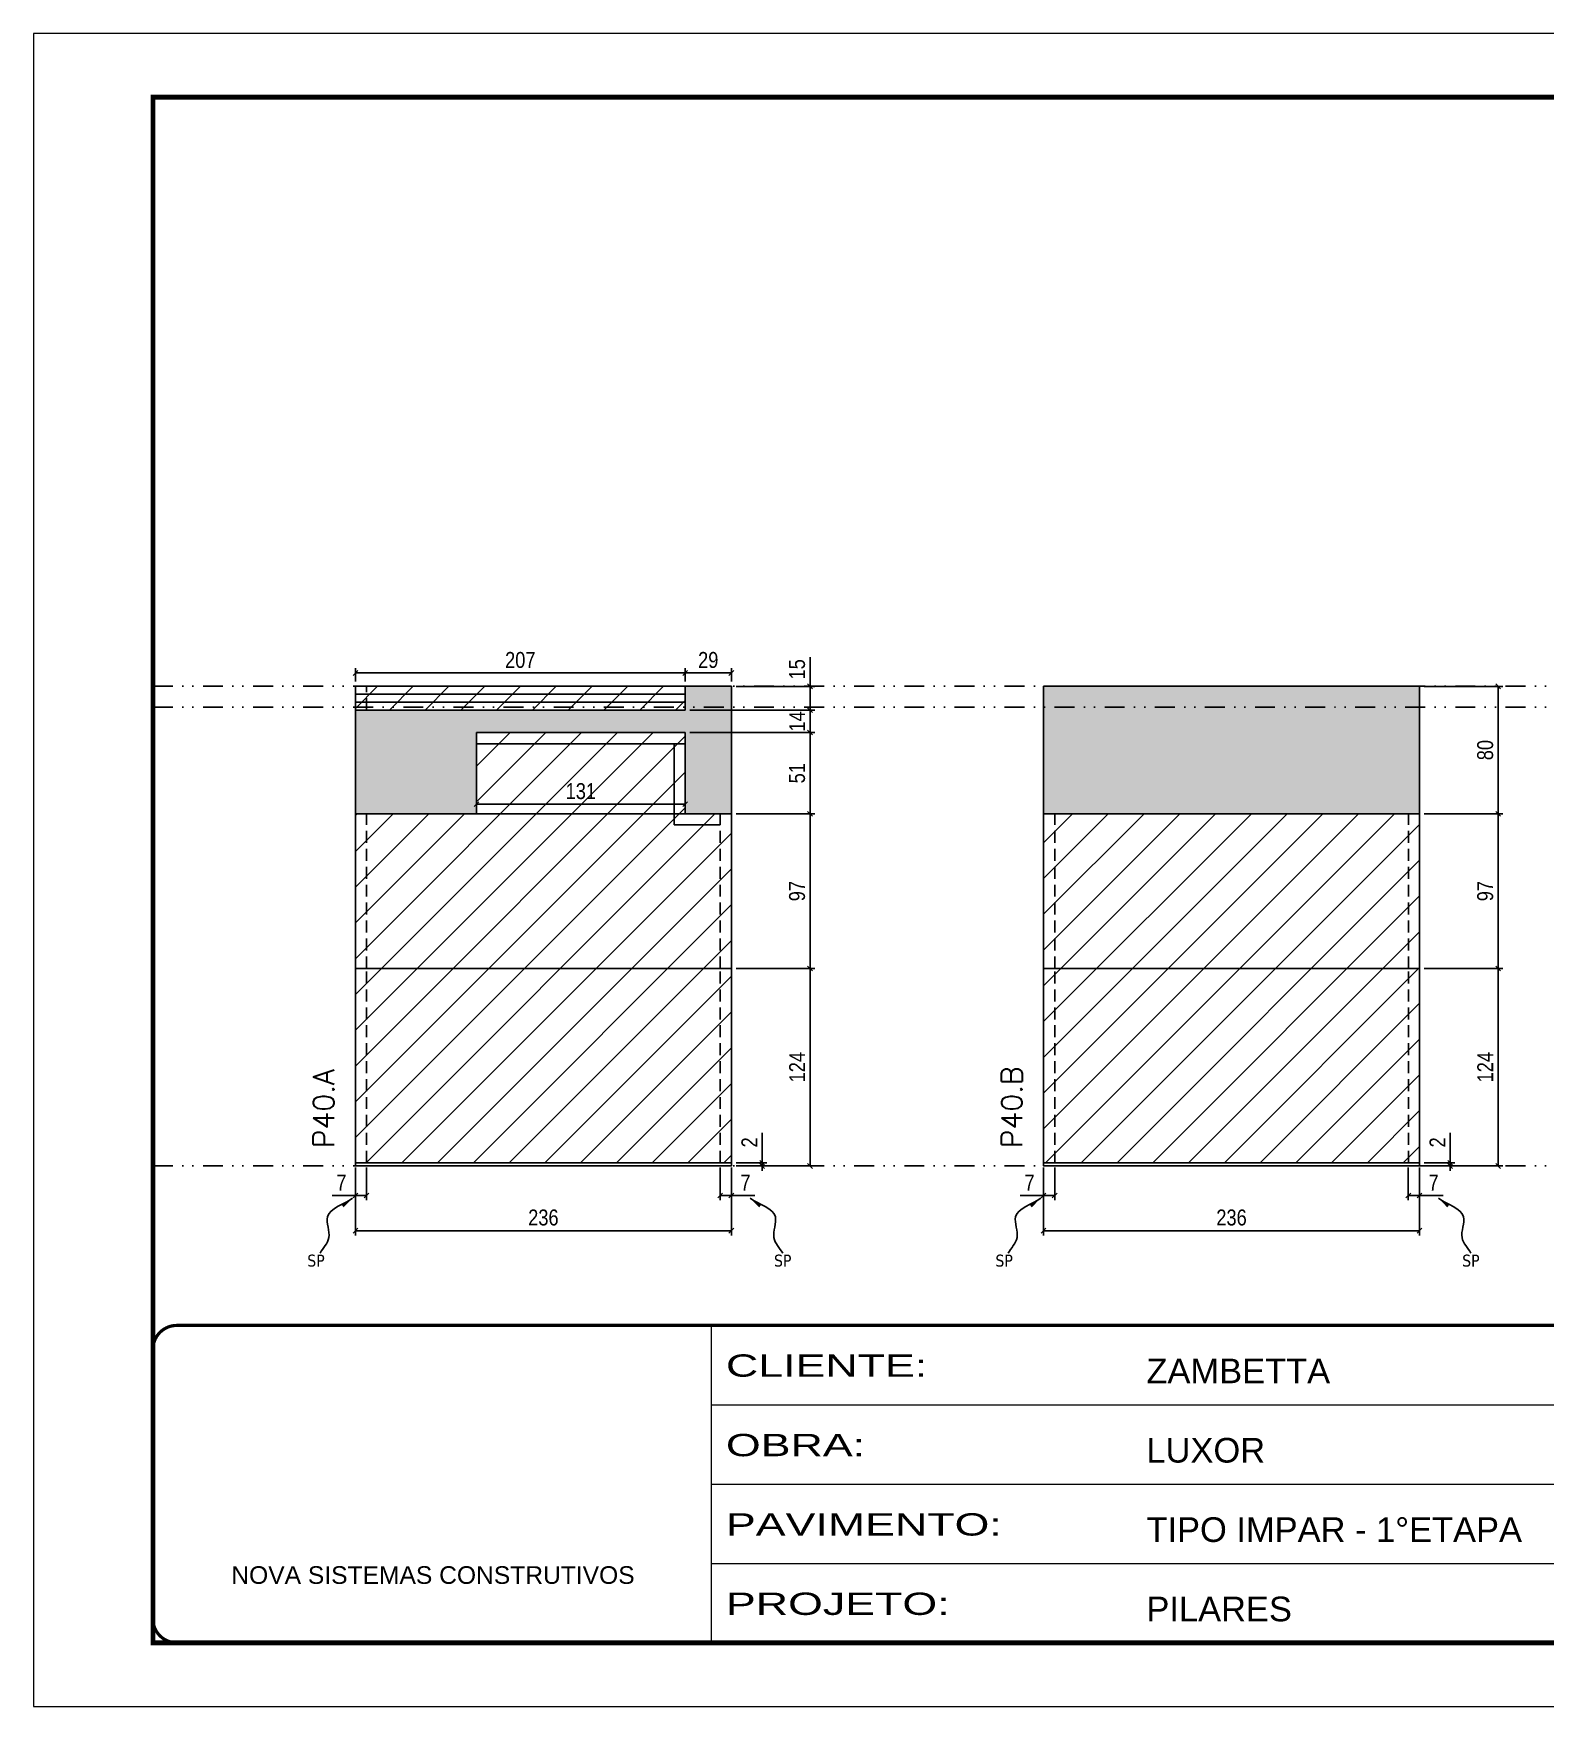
# Model space of a CAD drawing. Extents: x 14400 to 24104, y -21631 to 6985.
# Drawn here: x 19168 to 20118, y -4402 to -3352 of the extents above; entities that cross this region are included whole.
import ezdxf

# ---------------------------------------------------------------- set-up
doc = ezdxf.new("R2010")
doc.units = 0
for name, pattern in [('CONTINUO', [0]), ('DASHED', [0.75, 0.5, -0.25]), ('DIVIDE2', [0.625, 0.25, -0.125, 0, -0.125, 0, -0.125]), ('HIDDEN', [0.375, 0.25, -0.125])]:
    doc.linetypes.add(name, pattern=pattern)
for name, color, linetype in [('COTA', 241, 'Continuous'), ('Nível', 160, 'Continuous'), ('Painéis', 200, 'Continuous'), ('SARR_2.2x7', 40, 'Continuous'), ('Sarrafo de Pressão', 42, 'HIDDEN'), ('texto', 7, 'Continuous')]:
    doc.layers.add(name, color=color, linetype=linetype)
for name, color, linetype, lineweight in [('Folhas', 255, 'Continuous', 9), ('Hachura', 251, 'Continuous', 9), ('SARRAFO DE PRESSAO', 251, 'DASHED', 9), ('Texto Seção', 7, 'Continuous', 15)]:
    doc.layers.add(name, color=color, linetype=linetype, lineweight=lineweight)
doc.styles.add('ARIAL', font='arial.ttf')
doc.styles.add('COTA TECNICA', font='techl___.ttf', dxfattribs={"height": 10})
doc.styles.add('COTA TECNICA-50', font='techl___.ttf', dxfattribs={"height": 10})
doc.styles.add('REGUA-120', font='ROMANS.shx', dxfattribs={"height": 15})
doc.styles.get("Standard").update_dxf_attribs({"font": 'arial.ttf'})
doc.styles.add('Tecnologia', font='')
doc.styles.get('Tecnologia').set_extended_font_data('Forgotten Futurist')
doc.dimstyles.new('COTA PAINEL-50', dxfattribs={"dimtxt": 10, "dimasz": 3, "dimexe": 3, "dimexo": 3, "dimgap": 3, "dimtad": 1, "dimdec": 1, "dimzin": 12, "dimdsep": 46, "dimtxsty": 'COTA TECNICA-50', "dimblk1": 'OBLIQUE', "dimblk2": 'OBLIQUE', "dimsah": 1, "dimcen": 0.9, "dimclrd": 4, "dimclre": 4, "dimclrt": 240, "dimadec": 1, "dimazin": 3, "dimtfac": 1, "dimtdec": 1, "dimtmove": 0, "dimatfit": 3, "dimfxl": 1, "dimtolj": 1, "dimtzin": 12, "dimarcsym": 0})
doc.dimstyles.new('PAINEL', dxfattribs={"dimtxt": 10, "dimasz": 3, "dimexe": 3, "dimexo": 3, "dimgap": 3, "dimtad": 1, "dimdec": 1, "dimzin": 12, "dimdsep": 46, "dimtxsty": 'COTA TECNICA', "dimblk1": 'OBLIQUE', "dimblk2": 'OBLIQUE', "dimsah": 1, "dimcen": 0.9, "dimclrd": 4, "dimclre": 4, "dimclrt": 240, "dimadec": 1, "dimazin": 3, "dimtfac": 1, "dimtdec": 1, "dimtmove": 0, "dimatfit": 3, "dimfxl": 1, "dimtolj": 1, "dimtzin": 12, "dimarcsym": 0})
doc.dimstyles.get("Standard").update_dxf_attribs({"dimtxt": 0.18, "dimasz": 0.18, "dimexe": 0.18, "dimexo": 0.0625, "dimgap": 0.09, "dimtad": 0, "dimtih": 1, "dimtoh": 1, "dimdec": 4, "dimzin": 0, "dimdsep": 46, "dimtxsty": 'Standard', "dimcen": 0.09, "dimadec": 0, "dimazin": 0, "dimtfac": 1, "dimtdec": 4, "dimtofl": 0, "dimtmove": 0, "dimatfit": 3, "dimfxl": 1, "dimtolj": 1, "dimtzin": 0, "dimarcsym": 0})

# ---------------------------------------------------------------- blocks, each defined once
blk = doc.blocks.new('9999999999')
at = {"color": 30, "linetype": 'CONTINUO'}
for p, q in [((98564.6, 34230.2), (98564.6, 34429.4)), ((98564.6, 34379.6), (99584, 34379.6)), ((98564.6, 34329.8), (99488, 34329.8)), ((98564.6, 34280), (99488, 34280))]:
    blk.add_line(p, q, dxfattribs=at)
at = {"color": 30, "linetype": 'CONTINUO', "const_width": 2}
blk.add_lwpolyline([(99584, 34230.2), (99584, 34414.4, 0.414214), (99569, 34429.4), (98229, 34429.4, 0.414214), (98214, 34414.4), (98214, 34245.2, 0.414214), (98229, 34230.2), (99584, 34230.2)], format="xyb", dxfattribs=at)
at = {"layer": 'Folhas'}
blk.add_lwpolyline([(98139, 34190.2), (99624, 34190.2), (99624, 35240.2), (98139, 35240.2)], close=True, dxfattribs=at)
at = {"layer": 'Folhas', "color": 30, "const_width": 3}
blk.add_lwpolyline([(98214, 34230.2), (99584, 34230.2), (99584, 35200.2), (98214, 35200.2)], close=True, dxfattribs=at)
at = {"color": 7, "linetype": 'Continuous', "ltscale": 5, "style": 'ARIAL'}
for s, height, p in [('ZAMBETTA', 15.48, (98837.7, 34393.1)), ('LUXOR', 15.48, (98837.7, 34343.3)), ('TIPO IMPAR - 1°ETAPA', 15.483, (98837.7, 34293.5)), ('NOVA SISTEMAS CONSTRUTIVOS', 11.059, (98263.2, 34267.2)), ('PILARES', 15.48, (98837.7, 34243.7))]:
    blk.add_text(s, height=height, dxfattribs=at).set_placement(p)
at = {"layer": 'Folhas', "color": 7, "style": 'Tecnologia', "width": 1.5}
for s, p in [('CLIENTE:', (98573.7, 34397.2)), ('OBRA:', (98573.7, 34347.3)), ('PAVIMENTO:', (98573.7, 34297.5)), ('PROJETO:', (98573.7, 34247.7))]:
    blk.add_text(s, height=14, dxfattribs=at).set_placement(p)
blk = doc.blocks.new('_Oblique')
at = {"color": 0, "linetype": 'ByBlock', "lineweight": -2}
blk.add_line((-0.5, -0.5), (0.5, 0.5), dxfattribs=at)
blk = doc.blocks.new('*D1561')
at = {"layer": 'COTA', "color": 4, "lineweight": -2, "transparency": 16777216}
for p, q in [((19370.6, -4064.2), (19370.6, -4106.8)), ((19606.6, -4064.2), (19606.6, -4106.8)), ((19606.6, -4103.8), (19370.6, -4103.8))]:
    blk.add_line(p, q, dxfattribs=at)
at = {"layer": 'Defpoints', "color": 0, "transparency": 16777216}
for p in [(19370.6, -4061.2), (19606.6, -4061.2), (19370.6, -4103.8)]:
    blk.add_point(p, dxfattribs=at)
at = {"layer": 'COTA', "color": 4, "lineweight": -2, "transparency": 16777216, "xscale": 3, "yscale": 3, "zscale": 3, "rotation": 180}
blk.add_blockref('_Oblique', (19370.6, -4103.8), dxfattribs=at)
at = {"layer": 'COTA', "color": 4, "lineweight": -2, "transparency": 16777216, "xscale": 3, "yscale": 3, "zscale": 3}
blk.add_blockref('_Oblique', (19606.6, -4103.8), dxfattribs=at)
at = {"layer": 'COTA', "color": 240, "transparency": 16777216, "insert": (19488.6, -4095.6), "char_height": 10, "attachment_point": 5, "style": 'COTA TECNICA'}
blk.add_mtext('\\A1;236', dxfattribs=at)
blk = doc.blocks.new('*D1562')
at = {"layer": 'COTA', "color": 4, "lineweight": -2, "transparency": 16777216}
for p, q in [((19599.6, -4064.2), (19599.6, -4084.7)), ((19606.6, -4066.2), (19606.6, -4084.7)), ((19599.6, -4081.7), (19606.6, -4081.7)), ((19606.6, -4081.7), (19621.3, -4081.7))]:
    blk.add_line(p, q, dxfattribs=at)
at = {"layer": 'Defpoints', "color": 0, "transparency": 16777216}
for p in [(19599.6, -4061.2), (19606.6, -4063.2), (19606.6, -4081.7)]:
    blk.add_point(p, dxfattribs=at)
at = {"layer": 'COTA', "color": 4, "lineweight": -2, "transparency": 16777216, "xscale": 3, "yscale": 3, "zscale": 3, "rotation": 180}
blk.add_blockref('_Oblique', (19599.6, -4081.7), dxfattribs=at)
at = {"layer": 'COTA', "color": 4, "lineweight": -2, "transparency": 16777216, "xscale": 3, "yscale": 3, "zscale": 3}
blk.add_blockref('_Oblique', (19606.6, -4081.7), dxfattribs=at)
at = {"layer": 'COTA', "color": 240, "transparency": 16777216, "insert": (19615.5, -4073.6), "char_height": 10, "attachment_point": 5, "style": 'COTA TECNICA-50'}
blk.add_mtext('\\A1;7', dxfattribs=at)
blk = doc.blocks.new('*D1563')
at = {"layer": 'COTA', "color": 4, "lineweight": -2, "transparency": 16777216}
for p, q in [((19370.6, -4066.2), (19370.6, -4084.7)), ((19377.6, -4064.2), (19377.6, -4084.7)), ((19370.6, -4081.7), (19355.9, -4081.7)), ((19377.6, -4081.7), (19370.6, -4081.7))]:
    blk.add_line(p, q, dxfattribs=at)
at = {"layer": 'Defpoints', "color": 0, "transparency": 16777216}
for p in [(19370.6, -4063.2), (19377.6, -4061.2), (19370.6, -4081.7)]:
    blk.add_point(p, dxfattribs=at)
at = {"layer": 'COTA', "color": 4, "lineweight": -2, "transparency": 16777216, "xscale": 3, "yscale": 3, "zscale": 3, "rotation": 180}
blk.add_blockref('_Oblique', (19370.6, -4081.7), dxfattribs=at)
at = {"layer": 'COTA', "color": 4, "lineweight": -2, "transparency": 16777216, "xscale": 3, "yscale": 3, "zscale": 3}
blk.add_blockref('_Oblique', (19377.6, -4081.7), dxfattribs=at)
at = {"layer": 'COTA', "color": 240, "transparency": 16777216, "insert": (19361.8, -4073.6), "char_height": 10, "attachment_point": 5, "style": 'COTA TECNICA-50'}
blk.add_mtext('\\A1;7', dxfattribs=at)
blk = doc.blocks.new('*D1588')
at = {"layer": 'COTA', "color": 4, "linetype": 'ByBlock', "lineweight": -2, "transparency": 16777216}
for p, q in [((19609.6, -3939.2), (19659, -3939.2)), ((19656, -4063.2), (19656, -3939.2)), ((19609.6, -4063.2), (19659, -4063.2))]:
    blk.add_line(p, q, dxfattribs=at)
at = {"layer": 'Defpoints', "color": 0, "linetype": 'ByBlock', "transparency": 16777216}
for p in [(19606.6, -3939.2), (19656, -3939.2), (19606.6, -4063.2)]:
    blk.add_point(p, dxfattribs=at)
at = {"layer": 'COTA', "color": 4, "linetype": 'ByBlock', "lineweight": -2, "transparency": 16777216, "xscale": 3, "yscale": 3, "zscale": 3}
for p, rotation in [((19656, -3939.2), 90), ((19656, -4063.2), 270)]:
    blk.add_blockref('_Oblique', p, dxfattribs=dict(at, rotation=rotation))
at = {"layer": 'COTA', "color": 240, "linetype": 'ByBlock', "transparency": 16777216, "insert": (19647.9, -4001.2), "char_height": 10, "attachment_point": 5, "rotation": 90, "style": 'COTA TECNICA'}
blk.add_mtext('\\A1;124', dxfattribs=at)
blk = doc.blocks.new('*D1564')
at = {"layer": 'COTA', "color": 4, "lineweight": -2, "transparency": 16777216}
for p, q in [((19625.9, -4061.2), (19625.9, -4042.4)), ((19609.6, -4061.2), (19628.9, -4061.2)), ((19609.6, -4063.2), (19628.9, -4063.2)), ((19625.9, -4063.2), (19625.9, -4061.2)), ((19625.9, -4063.2), (19625.9, -4066.2))]:
    blk.add_line(p, q, dxfattribs=at)
at = {"layer": 'Defpoints', "color": 0, "transparency": 16777216}
for p in [(19606.6, -4061.2), (19606.6, -4063.2), (19625.9, -4063.2)]:
    blk.add_point(p, dxfattribs=at)
at = {"layer": 'COTA', "color": 4, "lineweight": -2, "transparency": 16777216, "xscale": 3, "yscale": 3, "zscale": 3}
for p, rotation in [((19625.9, -4061.2), 270), ((19625.9, -4063.2), 90)]:
    blk.add_blockref('_Oblique', p, dxfattribs=dict(at, rotation=rotation))
at = {"layer": 'COTA', "color": 240, "transparency": 16777216, "insert": (19617.9, -4048.4), "char_height": 10, "attachment_point": 5, "rotation": 90, "style": 'COTA TECNICA-50'}
blk.add_mtext('\\A1;2', dxfattribs=at)
blk = doc.blocks.new('*D1589')
at = {"layer": 'COTA', "color": 4, "linetype": 'ByBlock', "lineweight": -2, "transparency": 16777216}
for p, q in [((19609.6, -3939.2), (19659, -3939.2)), ((19656, -4063.2), (19656, -3939.2)), ((19609.6, -4063.2), (19659, -4063.2))]:
    blk.add_line(p, q, dxfattribs=at)
at = {"layer": 'Defpoints', "color": 0, "linetype": 'ByBlock', "transparency": 16777216}
for p in [(19606.6, -3939.2), (19656, -3939.2), (19606.6, -4063.2)]:
    blk.add_point(p, dxfattribs=at)
at = {"layer": 'COTA', "color": 4, "linetype": 'ByBlock', "lineweight": -2, "transparency": 16777216, "xscale": 3, "yscale": 3, "zscale": 3}
for p, rotation in [((19656, -3939.2), 90), ((19656, -4063.2), 270)]:
    blk.add_blockref('_Oblique', p, dxfattribs=dict(at, rotation=rotation))
at = {"layer": 'COTA', "color": 240, "linetype": 'ByBlock', "transparency": 16777216, "insert": (19647.9, -4001.2), "char_height": 10, "attachment_point": 5, "rotation": 90, "style": 'COTA TECNICA'}
blk.add_mtext('\\A1;124', dxfattribs=at)
blk = doc.blocks.new('*D1590')
at = {"layer": 'COTA', "color": 4, "lineweight": -2, "transparency": 16777216}
for p, q in [((19609.6, -3842.2), (19659, -3842.2)), ((19656, -3939.2), (19656, -3842.2)), ((19609.6, -3939.2), (19659, -3939.2))]:
    blk.add_line(p, q, dxfattribs=at)
at = {"layer": 'Defpoints', "color": 0, "transparency": 16777216}
for p in [(19606.6, -3842.2), (19656, -3842.2), (19606.6, -3939.2)]:
    blk.add_point(p, dxfattribs=at)
at = {"layer": 'COTA', "color": 4, "lineweight": -2, "transparency": 16777216, "xscale": 3, "yscale": 3, "zscale": 3}
for p, rotation in [((19656, -3842.2), 90), ((19656, -3939.2), 270)]:
    blk.add_blockref('_Oblique', p, dxfattribs=dict(at, rotation=rotation))
at = {"layer": 'COTA', "color": 240, "transparency": 16777216, "insert": (19647.9, -3890.7), "char_height": 10, "attachment_point": 5, "rotation": 90, "style": 'COTA TECNICA'}
blk.add_mtext('\\A1;97', dxfattribs=at)
blk = doc.blocks.new('*D1573')
at = {"layer": 'COTA', "color": 4, "lineweight": -2, "transparency": 16777216}
for p, q in [((19802.6, -4064.2), (19802.6, -4106.8)), ((20038.6, -4064.2), (20038.6, -4106.8)), ((20038.6, -4103.8), (19802.6, -4103.8))]:
    blk.add_line(p, q, dxfattribs=at)
at = {"layer": 'Defpoints', "color": 0, "transparency": 16777216}
for p in [(19802.6, -4061.2), (20038.6, -4061.2), (19802.6, -4103.8)]:
    blk.add_point(p, dxfattribs=at)
at = {"layer": 'COTA', "color": 4, "lineweight": -2, "transparency": 16777216, "xscale": 3, "yscale": 3, "zscale": 3, "rotation": 180}
blk.add_blockref('_Oblique', (19802.6, -4103.8), dxfattribs=at)
at = {"layer": 'COTA', "color": 4, "lineweight": -2, "transparency": 16777216, "xscale": 3, "yscale": 3, "zscale": 3}
blk.add_blockref('_Oblique', (20038.6, -4103.8), dxfattribs=at)
at = {"layer": 'COTA', "color": 240, "transparency": 16777216, "insert": (19920.6, -4095.6), "char_height": 10, "attachment_point": 5, "style": 'COTA TECNICA'}
blk.add_mtext('\\A1;236', dxfattribs=at)
blk = doc.blocks.new('*D1574')
at = {"layer": 'COTA', "color": 4, "lineweight": -2, "transparency": 16777216}
for p, q in [((20031.6, -4064.2), (20031.6, -4084.7)), ((20038.6, -4066.2), (20038.6, -4084.7)), ((20031.6, -4081.7), (20038.6, -4081.7)), ((20038.6, -4081.7), (20053.4, -4081.7))]:
    blk.add_line(p, q, dxfattribs=at)
at = {"layer": 'Defpoints', "color": 0, "transparency": 16777216}
for p in [(20031.6, -4061.2), (20038.6, -4063.2), (20038.6, -4081.7)]:
    blk.add_point(p, dxfattribs=at)
at = {"layer": 'COTA', "color": 4, "lineweight": -2, "transparency": 16777216, "xscale": 3, "yscale": 3, "zscale": 3, "rotation": 180}
blk.add_blockref('_Oblique', (20031.6, -4081.7), dxfattribs=at)
at = {"layer": 'COTA', "color": 4, "lineweight": -2, "transparency": 16777216, "xscale": 3, "yscale": 3, "zscale": 3}
blk.add_blockref('_Oblique', (20038.6, -4081.7), dxfattribs=at)
at = {"layer": 'COTA', "color": 240, "transparency": 16777216, "insert": (20047.5, -4073.6), "char_height": 10, "attachment_point": 5, "style": 'COTA TECNICA-50'}
blk.add_mtext('\\A1;7', dxfattribs=at)
blk = doc.blocks.new('*D1575')
at = {"layer": 'COTA', "color": 4, "lineweight": -2, "transparency": 16777216}
for p, q in [((19802.6, -4066.2), (19802.6, -4084.7)), ((19809.6, -4064.2), (19809.6, -4084.7)), ((19802.6, -4081.7), (19787.9, -4081.7)), ((19809.6, -4081.7), (19802.6, -4081.7))]:
    blk.add_line(p, q, dxfattribs=at)
at = {"layer": 'Defpoints', "color": 0, "transparency": 16777216}
for p in [(19802.6, -4063.2), (19809.6, -4061.2), (19802.6, -4081.7)]:
    blk.add_point(p, dxfattribs=at)
at = {"layer": 'COTA', "color": 4, "lineweight": -2, "transparency": 16777216, "xscale": 3, "yscale": 3, "zscale": 3, "rotation": 180}
blk.add_blockref('_Oblique', (19802.6, -4081.7), dxfattribs=at)
at = {"layer": 'COTA', "color": 4, "lineweight": -2, "transparency": 16777216, "xscale": 3, "yscale": 3, "zscale": 3}
blk.add_blockref('_Oblique', (19809.6, -4081.7), dxfattribs=at)
at = {"layer": 'COTA', "color": 240, "transparency": 16777216, "insert": (19793.8, -4073.6), "char_height": 10, "attachment_point": 5, "style": 'COTA TECNICA-50'}
blk.add_mtext('\\A1;7', dxfattribs=at)
blk = doc.blocks.new('*D1594')
at = {"layer": 'COTA', "color": 4, "linetype": 'ByBlock', "lineweight": -2, "transparency": 16777216}
for p, q in [((20041.6, -3939.2), (20091, -3939.2)), ((20088, -4063.2), (20088, -3939.2)), ((20041.6, -4063.2), (20091, -4063.2))]:
    blk.add_line(p, q, dxfattribs=at)
at = {"layer": 'Defpoints', "color": 0, "linetype": 'ByBlock', "transparency": 16777216}
for p in [(20038.6, -3939.2), (20088, -3939.2), (20038.6, -4063.2)]:
    blk.add_point(p, dxfattribs=at)
at = {"layer": 'COTA', "color": 4, "linetype": 'ByBlock', "lineweight": -2, "transparency": 16777216, "xscale": 3, "yscale": 3, "zscale": 3}
for p, rotation in [((20088, -3939.2), 90), ((20088, -4063.2), 270)]:
    blk.add_blockref('_Oblique', p, dxfattribs=dict(at, rotation=rotation))
at = {"layer": 'COTA', "color": 240, "linetype": 'ByBlock', "transparency": 16777216, "insert": (20079.9, -4001.2), "char_height": 10, "attachment_point": 5, "rotation": 90, "style": 'COTA TECNICA'}
blk.add_mtext('\\A1;124', dxfattribs=at)
blk = doc.blocks.new('*D1576')
at = {"layer": 'COTA', "color": 4, "lineweight": -2, "transparency": 16777216}
for p, q in [((20057.9, -4061.2), (20057.9, -4042.4)), ((20041.6, -4061.2), (20060.9, -4061.2)), ((20041.6, -4063.2), (20060.9, -4063.2)), ((20057.9, -4063.2), (20057.9, -4061.2)), ((20057.9, -4063.2), (20057.9, -4066.2))]:
    blk.add_line(p, q, dxfattribs=at)
at = {"layer": 'Defpoints', "color": 0, "transparency": 16777216}
for p in [(20038.6, -4061.2), (20038.6, -4063.2), (20057.9, -4063.2)]:
    blk.add_point(p, dxfattribs=at)
at = {"layer": 'COTA', "color": 4, "lineweight": -2, "transparency": 16777216, "xscale": 3, "yscale": 3, "zscale": 3}
for p, rotation in [((20057.9, -4061.2), 270), ((20057.9, -4063.2), 90)]:
    blk.add_blockref('_Oblique', p, dxfattribs=dict(at, rotation=rotation))
at = {"layer": 'COTA', "color": 240, "transparency": 16777216, "insert": (20049.9, -4048.4), "char_height": 10, "attachment_point": 5, "rotation": 90, "style": 'COTA TECNICA-50'}
blk.add_mtext('\\A1;2', dxfattribs=at)
blk = doc.blocks.new('*D1595')
at = {"layer": 'COTA', "color": 4, "linetype": 'ByBlock', "lineweight": -2, "transparency": 16777216}
for p, q in [((20041.6, -3939.2), (20091, -3939.2)), ((20088, -4063.2), (20088, -3939.2)), ((20041.6, -4063.2), (20091, -4063.2))]:
    blk.add_line(p, q, dxfattribs=at)
at = {"layer": 'Defpoints', "color": 0, "linetype": 'ByBlock', "transparency": 16777216}
for p in [(20038.6, -3939.2), (20088, -3939.2), (20038.6, -4063.2)]:
    blk.add_point(p, dxfattribs=at)
at = {"layer": 'COTA', "color": 4, "linetype": 'ByBlock', "lineweight": -2, "transparency": 16777216, "xscale": 3, "yscale": 3, "zscale": 3}
for p, rotation in [((20088, -3939.2), 90), ((20088, -4063.2), 270)]:
    blk.add_blockref('_Oblique', p, dxfattribs=dict(at, rotation=rotation))
at = {"layer": 'COTA', "color": 240, "linetype": 'ByBlock', "transparency": 16777216, "insert": (20079.9, -4001.2), "char_height": 10, "attachment_point": 5, "rotation": 90, "style": 'COTA TECNICA'}
blk.add_mtext('\\A1;124', dxfattribs=at)
blk = doc.blocks.new('*D1596')
at = {"layer": 'COTA', "color": 4, "lineweight": -2, "transparency": 16777216}
for p, q in [((20041.6, -3842.2), (20091, -3842.2)), ((20088, -3939.2), (20088, -3842.2)), ((20041.6, -3939.2), (20091, -3939.2))]:
    blk.add_line(p, q, dxfattribs=at)
at = {"layer": 'Defpoints', "color": 0, "transparency": 16777216}
for p in [(20038.6, -3842.2), (20088, -3842.2), (20038.6, -3939.2)]:
    blk.add_point(p, dxfattribs=at)
at = {"layer": 'COTA', "color": 4, "lineweight": -2, "transparency": 16777216, "xscale": 3, "yscale": 3, "zscale": 3}
for p, rotation in [((20088, -3842.2), 90), ((20088, -3939.2), 270)]:
    blk.add_blockref('_Oblique', p, dxfattribs=dict(at, rotation=rotation))
at = {"layer": 'COTA', "color": 240, "transparency": 16777216, "insert": (20079.9, -3890.7), "char_height": 10, "attachment_point": 5, "rotation": 90, "style": 'COTA TECNICA'}
blk.add_mtext('\\A1;97', dxfattribs=at)
blk = doc.blocks.new('*D1597')
at = {"layer": 'COTA', "color": 4, "lineweight": -2, "transparency": 16777216}
for p, q in [((19580.6, -3791.2), (19659, -3791.2)), ((19656, -3842.2), (19656, -3791.2)), ((19609.6, -3842.2), (19659, -3842.2))]:
    blk.add_line(p, q, dxfattribs=at)
at = {"layer": 'Defpoints', "color": 0, "transparency": 16777216}
for p in [(19577.6, -3791.2), (19656, -3791.2), (19606.6, -3842.2)]:
    blk.add_point(p, dxfattribs=at)
at = {"layer": 'COTA', "color": 4, "lineweight": -2, "transparency": 16777216, "xscale": 3, "yscale": 3, "zscale": 3}
for p, rotation in [((19656, -3791.2), 90), ((19656, -3842.2), 270)]:
    blk.add_blockref('_Oblique', p, dxfattribs=dict(at, rotation=rotation))
at = {"layer": 'COTA', "color": 240, "transparency": 16777216, "insert": (19647.9, -3816.7), "char_height": 10, "attachment_point": 5, "rotation": 90, "style": 'COTA TECNICA'}
blk.add_mtext('\\A1;51', dxfattribs=at)
blk = doc.blocks.new('*D1591')
at = {"layer": 'COTA', "color": 4, "lineweight": -2, "transparency": 16777216}
for p, q in [((19580.6, -3777.2), (19659, -3777.2)), ((19656, -3791.2), (19656, -3777.2)), ((19580.6, -3791.2), (19659, -3791.2))]:
    blk.add_line(p, q, dxfattribs=at)
at = {"layer": 'Defpoints', "color": 0, "transparency": 16777216}
for p in [(19577.6, -3777.2), (19656, -3777.2), (19577.6, -3791.2)]:
    blk.add_point(p, dxfattribs=at)
at = {"layer": 'COTA', "color": 4, "lineweight": -2, "transparency": 16777216, "xscale": 3, "yscale": 3, "zscale": 3}
for p, rotation in [((19656, -3777.2), 90), ((19656, -3791.2), 270)]:
    blk.add_blockref('_Oblique', p, dxfattribs=dict(at, rotation=rotation))
at = {"layer": 'COTA', "color": 240, "transparency": 16777216, "insert": (19647.9, -3784.2), "char_height": 10, "attachment_point": 5, "rotation": 90, "style": 'COTA TECNICA'}
blk.add_mtext('\\A1;14', dxfattribs=at)
blk = doc.blocks.new('*D2067')
at = {"layer": 'COTA', "color": 4, "lineweight": -2, "transparency": 16777216}
for p, q in [((19656, -3762.2), (19656, -3743.8)), ((19609.6, -3762.2), (19659, -3762.2)), ((19656, -3777.2), (19656, -3762.2)), ((19580.6, -3777.2), (19659, -3777.2))]:
    blk.add_line(p, q, dxfattribs=at)
at = {"layer": 'Defpoints', "color": 0, "transparency": 16777216}
for p in [(19606.6, -3762.2), (19656, -3762.2), (19577.6, -3777.2)]:
    blk.add_point(p, dxfattribs=at)
at = {"layer": 'COTA', "color": 4, "lineweight": -2, "transparency": 16777216, "xscale": 3, "yscale": 3, "zscale": 3}
for p, rotation in [((19656, -3762.2), 90), ((19656, -3777.2), 270)]:
    blk.add_blockref('_Oblique', p, dxfattribs=dict(at, rotation=rotation))
at = {"layer": 'COTA', "color": 240, "transparency": 16777216, "insert": (19647.9, -3751.5), "char_height": 10, "attachment_point": 5, "rotation": 90, "style": 'COTA TECNICA'}
blk.add_mtext('\\A1;15', dxfattribs=at)
blk = doc.blocks.new('*D2068')
at = {"layer": 'COTA', "color": 4, "lineweight": -2, "transparency": 16777216}
for p, q in [((19446.6, -3801.2), (19446.6, -3839.2)), ((19577.6, -3801.2), (19577.6, -3839.2)), ((19446.6, -3836.2), (19577.6, -3836.2))]:
    blk.add_line(p, q, dxfattribs=at)
at = {"layer": 'Defpoints', "color": 0, "transparency": 16777216}
for p in [(19446.6, -3798.2), (19577.6, -3798.2), (19577.6, -3836.2)]:
    blk.add_point(p, dxfattribs=at)
at = {"layer": 'COTA', "color": 4, "lineweight": -2, "transparency": 16777216, "xscale": 3, "yscale": 3, "zscale": 3, "rotation": 180}
blk.add_blockref('_Oblique', (19446.6, -3836.2), dxfattribs=at)
at = {"layer": 'COTA', "color": 4, "lineweight": -2, "transparency": 16777216, "xscale": 3, "yscale": 3, "zscale": 3}
blk.add_blockref('_Oblique', (19577.6, -3836.2), dxfattribs=at)
at = {"layer": 'COTA', "color": 240, "transparency": 16777216, "insert": (19512.1, -3828), "char_height": 10, "attachment_point": 5, "style": 'COTA TECNICA'}
blk.add_mtext('\\A1;131', dxfattribs=at)
blk = doc.blocks.new('*D2069')
at = {"layer": 'COTA', "color": 4, "lineweight": -2, "transparency": 16777216}
for p, q in [((20041.6, -3762.2), (20091, -3762.2)), ((20088, -3762.2), (20088, -3842.2)), ((20041.6, -3842.2), (20091, -3842.2))]:
    blk.add_line(p, q, dxfattribs=at)
at = {"layer": 'Defpoints', "color": 0, "transparency": 16777216}
for p in [(20038.6, -3762.2), (20038.6, -3842.2), (20088, -3842.2)]:
    blk.add_point(p, dxfattribs=at)
at = {"layer": 'COTA', "color": 4, "lineweight": -2, "transparency": 16777216, "xscale": 3, "yscale": 3, "zscale": 3}
for p, rotation in [((20088, -3762.2), 90), ((20088, -3842.2), 270)]:
    blk.add_blockref('_Oblique', p, dxfattribs=dict(at, rotation=rotation))
at = {"layer": 'COTA', "color": 240, "transparency": 16777216, "insert": (20079.9, -3802.2), "char_height": 10, "attachment_point": 5, "rotation": 90, "style": 'COTA TECNICA'}
blk.add_mtext('\\A1;80', dxfattribs=at)
blk = doc.blocks.new('*D3545')
at = {"layer": 'COTA', "color": 4, "lineweight": -2, "transparency": 16777216}
for p, q in [((19370.6, -3759.2), (19370.6, -3750.8)), ((19577.6, -3753.8), (19370.6, -3753.8)), ((19577.6, -3759.2), (19577.6, -3750.8))]:
    blk.add_line(p, q, dxfattribs=at)
at = {"layer": 'Defpoints', "color": 0, "transparency": 16777216}
for p in [(19370.6, -3753.8), (19370.6, -3762.2), (19577.6, -3762.2)]:
    blk.add_point(p, dxfattribs=at)
at = {"layer": 'COTA', "color": 4, "lineweight": -2, "transparency": 16777216, "xscale": 3, "yscale": 3, "zscale": 3, "rotation": 180}
blk.add_blockref('_Oblique', (19370.6, -3753.8), dxfattribs=at)
at = {"layer": 'COTA', "color": 4, "lineweight": -2, "transparency": 16777216, "xscale": 3, "yscale": 3, "zscale": 3}
blk.add_blockref('_Oblique', (19577.6, -3753.8), dxfattribs=at)
at = {"layer": 'COTA', "color": 240, "transparency": 16777216, "insert": (19474.1, -3745.7), "char_height": 10, "attachment_point": 5, "style": 'COTA TECNICA'}
blk.add_mtext('\\A1;207', dxfattribs=at)
blk = doc.blocks.new('*D3546')
at = {"layer": 'COTA', "color": 4, "lineweight": -2, "transparency": 16777216}
for p, q in [((19577.6, -3759.2), (19577.6, -3750.8)), ((19606.6, -3753.8), (19577.6, -3753.8)), ((19606.6, -3759.2), (19606.6, -3750.8))]:
    blk.add_line(p, q, dxfattribs=at)
at = {"layer": 'Defpoints', "color": 0, "transparency": 16777216}
for p in [(19577.6, -3753.8), (19577.6, -3762.2), (19606.6, -3762.2)]:
    blk.add_point(p, dxfattribs=at)
at = {"layer": 'COTA', "color": 4, "lineweight": -2, "transparency": 16777216, "xscale": 3, "yscale": 3, "zscale": 3, "rotation": 180}
blk.add_blockref('_Oblique', (19577.6, -3753.8), dxfattribs=at)
at = {"layer": 'COTA', "color": 4, "lineweight": -2, "transparency": 16777216, "xscale": 3, "yscale": 3, "zscale": 3}
blk.add_blockref('_Oblique', (19606.6, -3753.8), dxfattribs=at)
at = {"layer": 'COTA', "color": 240, "transparency": 16777216, "insert": (19592.1, -3745.7), "char_height": 10, "attachment_point": 5, "style": 'COTA TECNICA'}
blk.add_mtext('\\A1;29', dxfattribs=at)

msp = doc.modelspace()

# ---------------------------------------------------------------- hatches: boundary and pattern name
at = {"layer": 'COTA'}
h = msp.add_hatch(dxfattribs=at)
h.set_pattern_fill('AR-CONC', color=256, scale=0.03)
h.paths.add_polyline_path([(19606.62, -3775.17), (19577.62, -3775.17), (19577.62, -3777.17), (19370.62, -3777.17), (19370.62, -3842.17), (19446.62, -3842.17), (19446.62, -3791.17), (19577.62, -3791.17), (19577.62, -3842.17), (19606.62, -3842.17)])
h.paths.add_polyline_path([(19606.62, -3762.17), (19577.62, -3762.17), (19577.62, -3775.17), (19606.62, -3775.17)])
h = msp.add_hatch(dxfattribs=at)
h.set_pattern_fill('AR-CONC', color=256, scale=0.03)
h.paths.add_polyline_path([(20038.64, -3775.17), (19802.64, -3775.17), (19802.64, -3842.17), (20038.64, -3842.17)])
h.paths.add_polyline_path([(20038.64, -3762.17), (19802.64, -3762.17), (19802.64, -3775.17), (20038.64, -3775.17)])
at = {"layer": 'Hachura', "linetype": 'ByBlock'}
h = msp.add_hatch(dxfattribs=at)
h.set_pattern_fill('ANSI31', color=256, scale=5)
h.paths.add_polyline_path([(19577.62, -3791.17), (19446.62, -3791.17), (19446.62, -3842.17), (19577.62, -3842.17)])
h.paths.add_polyline_path([(19606.62, -3842.17), (19370.62, -3842.17), (19370.62, -3939.17), (19606.62, -3939.17)])
h.paths.add_polyline_path([(19606.62, -3939.17), (19370.62, -3939.17), (19370.62, -4061.17), (19606.62, -4061.17)])
h.paths.add_polyline_path([(20038.64, -3939.17), (19802.64, -3939.17), (19802.64, -4061.17), (20038.64, -4061.17)])
h.paths.add_polyline_path([(20038.64, -3842.17), (19802.64, -3842.17), (19802.64, -3939.17), (20038.64, -3939.17)])
h.paths.add_polyline_path([(20242.8, -3842.17), (20223.8, -3842.17), (20223.8, -4061.17), (20242.8, -4061.17)])
h.paths.add_polyline_path([(20242.8, -3762.17), (20223.8, -3762.17), (20223.8, -3775.17), (20242.8, -3775.17)])
h.paths.add_polyline_path([(20455.38, -3842.17), (20436.38, -3842.17), (20436.38, -4061.17), (20455.38, -4061.17)])
h = msp.add_hatch(dxfattribs=at)
h.set_pattern_fill('ANSI31', color=256, scale=5)
h.paths.add_polyline_path([(19577.62, -3762.17), (19370.62, -3762.17), (19370.62, -3777.17), (19577.62, -3777.17)])

# ---------------------------------------------------------------- linework, layer by layer
at = {"layer": 'COTA'}
for p, q in [((19577.62, -3762.17), (19606.62, -3762.17)), ((19606.62, -3842.17), (19606.62, -3762.17)), ((19802.64, -3842.17), (19802.64, -3762.17)), ((19802.64, -3762.17), (20038.64, -3762.17)), ((20038.64, -3842.17), (20038.64, -3762.17)), ((19370.62, -3842.17), (19370.62, -3777.17)), ((19570.62, -3842.17), (19570.62, -3849.17))]:
    msp.add_line(p, q, dxfattribs=at)
at = {"layer": 'Nível', "color": 4, "linetype": 'DIVIDE2', "ltscale": 50}
for p, q in [((19243.47, -3762.17), (20613.47, -3762.17)), ((19243.47, -3775.17), (20613.47, -3775.17)), ((19243.47, -4063.17), (20613.47, -4063.17)), ((19243.47, -4063.17), (20613.47, -4063.17))]:
    msp.add_line(p, q, dxfattribs=at)
at = {"layer": 'Painéis'}
for p, q in [((19370.62, -3777.17), (19370.62, -3762.17)), ((19370.62, -3762.17), (19577.62, -3762.17)), ((19577.62, -3777.17), (19577.62, -3762.17)), ((19577.62, -3777.17), (19370.62, -3777.17)), ((19577.62, -3791.17), (19446.62, -3791.17)), ((19446.62, -3842.17), (19446.62, -3791.17)), ((19577.62, -3842.17), (19577.62, -3791.17)), ((19370.62, -4061.17), (19370.62, -3842.17)), ((19606.62, -3842.17), (19370.62, -3842.17)), ((19606.62, -3842.17), (19606.62, -4061.17)), ((19802.64, -3842.17), (19802.64, -4061.17)), ((20038.64, -3842.17), (19802.64, -3842.17)), ((20038.64, -4061.17), (20038.64, -3842.17)), ((19606.62, -3939.17), (19370.62, -3939.17)), ((20038.64, -3939.17), (19802.64, -3939.17)), ((19370.62, -4061.17), (19606.62, -4061.17)), ((19802.64, -4061.17), (20038.64, -4061.17))]:
    msp.add_line(p, q, dxfattribs=at)
for points in [[(19606.62, -4061.17), (19370.62, -4061.17), (19370.62, -4063.17), (19606.62, -4063.17)], [(20038.64, -4061.17), (19802.64, -4061.17), (19802.64, -4063.17), (20038.64, -4063.17)]]:
    msp.add_lwpolyline(points, close=True, dxfattribs=at)
at = {"layer": 'SARR_2.2x7'}
for p, q in [((19370.62, -3767.17), (19577.62, -3767.17)), ((19370.62, -3772.17), (19577.62, -3772.17)), ((19577.62, -3798.17), (19446.62, -3798.17)), ((19570.62, -3842.17), (19570.62, -3798.17)), ((19570.62, -3849.17), (19599.62, -3849.17))]:
    msp.add_line(p, q, dxfattribs=at)
at = {"layer": 'Sarrafo de Pressão', "ltscale": 30}
for p, q in [((19377.62, -3777.17), (19377.62, -3762.17)), ((19377.62, -3939.17), (19377.62, -3842.17)), ((19599.62, -3939.17), (19599.62, -3842.17)), ((19809.64, -3939.17), (19809.64, -3842.17)), ((20031.64, -3939.17), (20031.64, -3842.17)), ((19377.62, -4061.17), (19377.62, -3939.17)), ((19599.62, -4061.17), (19599.62, -3939.17)), ((19809.64, -4061.17), (19809.64, -3939.17)), ((20031.64, -4061.17), (20031.64, -3939.17))]:
    msp.add_line(p, q, dxfattribs=at)

# ---------------------------------------------------------------- block references
at = {"layer": 'SARRAFO DE PRESSAO', "color": 6, "linetype": 'ByBlock'}
msp.add_blockref('9999999999', (-78970.51, -38592.65), dxfattribs=at)

# ---------------------------------------------------------------- texts
at = {"layer": 'texto', "color": 0, "char_height": 7.5, "attachment_point": 5}
for insert in [(19345.84, -4122.66), (19638.86, -4122.66), (19777.86, -4122.66), (20070.88, -4122.66)]:
    msp.add_mtext('{\\fTahoma|b0|i0|c0|p34;\\C4;SP}', dxfattribs=dict(at, insert=insert))
at = {"layer": 'Texto Seção', "char_height": 13, "width": 285.3299, "attachment_point": 7, "rotation": 90, "style": 'REGUA-120'}
for s, insert in [('\\pt26;P40.A', (19357.15, -4051.91)), ('\\pt26;P40.B', (19789.17, -4051.91))]:
    msp.add_mtext(s, dxfattribs=dict(at, insert=insert))

# ---------------------------------------------------------------- dimensions: what is measured, and where the dimension line sits
at = {"layer": 'COTA'}
for base, p1, p2, dimstyle, picture, middle in [((19370.62, -3753.79), (19577.62, -3762.17), (19370.62, -3762.17), 'PAINEL', '*D3545', (19474.12, -3745.69)), ((19577.62, -3753.79), (19606.62, -3762.17), (19577.62, -3762.17), 'PAINEL', '*D3546', (19592.12, -3745.7)), ((19577.62, -3836.23), (19446.62, -3798.17), (19577.62, -3798.17), 'PAINEL', '*D2068', (19512.12, -3828.01)), ((19606.62, -4081.68), (19599.62, -4061.17), (19606.62, -4063.17), 'COTA PAINEL-50', '*D1562', (19615.48, -4073.6)), ((20038.64, -4081.68), (20031.64, -4061.17), (20038.64, -4063.17), 'COTA PAINEL-50', '*D1574', (20047.5, -4073.6))]:
    dim = msp.add_linear_dim(base=base, p1=p1, p2=p2, dimstyle=dimstyle, dxfattribs=at)
    dim.commit()
    dim.dimension.update_dxf_attribs({"geometry": picture, "text_midpoint": middle})
for base, p1, p2, angle, dimstyle, picture, middle in [((19655.98, -3762.17), (19577.62, -3777.17), (19606.62, -3762.17), 90, 'PAINEL', '*D2067', (19647.87, -3751.48)), ((20088, -3842.17), (20038.64, -3762.17), (20038.64, -3842.17), 90, 'PAINEL', '*D2069', (20079.88, -3802.17)), ((19655.98, -3791.17), (19606.62, -3842.17), (19577.62, -3791.17), 90, 'PAINEL', '*D1597', (19647.87, -3816.67)), ((19655.98, -3842.17), (19606.62, -3939.17), (19606.62, -3842.17), 90, 'PAINEL', '*D1590', (19647.88, -3890.67)), ((20088, -3842.17), (20038.64, -3939.17), (20038.64, -3842.17), 90, 'PAINEL', '*D1596', (20079.9, -3890.67)), ((19370.62, -4081.68), (19377.62, -4061.17), (19370.62, -4063.17), 180, 'COTA PAINEL-50', '*D1563', (19361.75, -4073.6)), ((19802.64, -4081.68), (19809.64, -4061.17), (19802.64, -4063.17), 180, 'COTA PAINEL-50', '*D1575', (19793.77, -4073.6))]:
    dim = msp.add_linear_dim(base=base, p1=p1, p2=p2, angle=angle, dimstyle=dimstyle, dxfattribs=at)
    dim.commit()
    dim.dimension.update_dxf_attribs({"geometry": picture, "text_midpoint": middle})
for base, p1, p2, dimstyle, picture, middle in [((19655.98, -3777.17), (19577.62, -3791.17), (19577.62, -3777.17), 'PAINEL', '*D1591', (19655.98, -3784.17)), ((19625.87, -4063.17), (19606.62, -4061.17), (19606.62, -4063.17), 'COTA PAINEL-50', '*D1564', (19625.87, -4048.42)), ((20057.89, -4063.17), (20038.64, -4061.17), (20038.64, -4063.17), 'COTA PAINEL-50', '*D1576', (20057.89, -4048.42))]:
    dim = msp.add_linear_dim(base=base, p1=p1, p2=p2, angle=90, dimstyle=dimstyle, dxfattribs=at)
    dim.commit()
    dim.dimension.update_dxf_attribs({"geometry": picture, "text_midpoint": middle, "dimtype": 160})
at = {"layer": 'COTA', "linetype": 'ByBlock'}
for p1, p2, picture, middle in [((19606.62, -4063.17), (19606.62, -3939.17), '*D1588', (19647.91, -4001.17)), ((19606.62, -4063.17), (19606.62, -3939.17), '*D1589', (19647.91, -4001.17)), ((20038.64, -4063.17), (20038.64, -3939.17), '*D1594', (20079.93, -4001.17)), ((20038.64, -4063.17), (20038.64, -3939.17), '*D1595', (20079.93, -4001.17))]:
    dim = msp.add_aligned_dim(p1=p1, p2=p2, distance=-49.37, dimstyle='PAINEL', dxfattribs=at)
    dim.commit()
    dim.dimension.update_dxf_attribs({"geometry": picture, "text_midpoint": middle})
at = {"layer": 'COTA'}
for base, p1, p2, picture, middle in [((19370.62, -4103.84), (19606.62, -4061.17), (19370.62, -4061.17), '*D1561', (19488.62, -4095.62)), ((19802.64, -4103.84), (20038.64, -4061.17), (19802.64, -4061.17), '*D1573', (19920.64, -4095.62))]:
    dim = msp.add_linear_dim(base=base, p1=p1, p2=p2, angle=180, dimstyle='PAINEL', override={"dimarcsym": 2}, dxfattribs=at)
    dim.commit()
    dim.dimension.update_dxf_attribs({"geometry": picture, "text_midpoint": middle})

# ---------------------------------------------------------------- leaders
at = {"layer": 'COTA', "path_type": 1}
for points in [[(19368.79, -4083.35), (19353, -4095.18), (19353.93, -4108.19), (19348.37, -4117.97)], [(19618.45, -4083.35), (19634.23, -4095.18), (19633.31, -4108.19), (19638.86, -4117.97)], [(19800.81, -4083.35), (19785.02, -4095.18), (19785.95, -4108.19), (19780.39, -4117.97)], [(20050.47, -4083.35), (20066.25, -4095.18), (20065.33, -4108.19), (20070.88, -4117.97)]]:
    msp.add_leader(points, dimstyle='Standard', override={"dimasz": 8}, dxfattribs=at)

doc.saveas('drawing.dxf')
